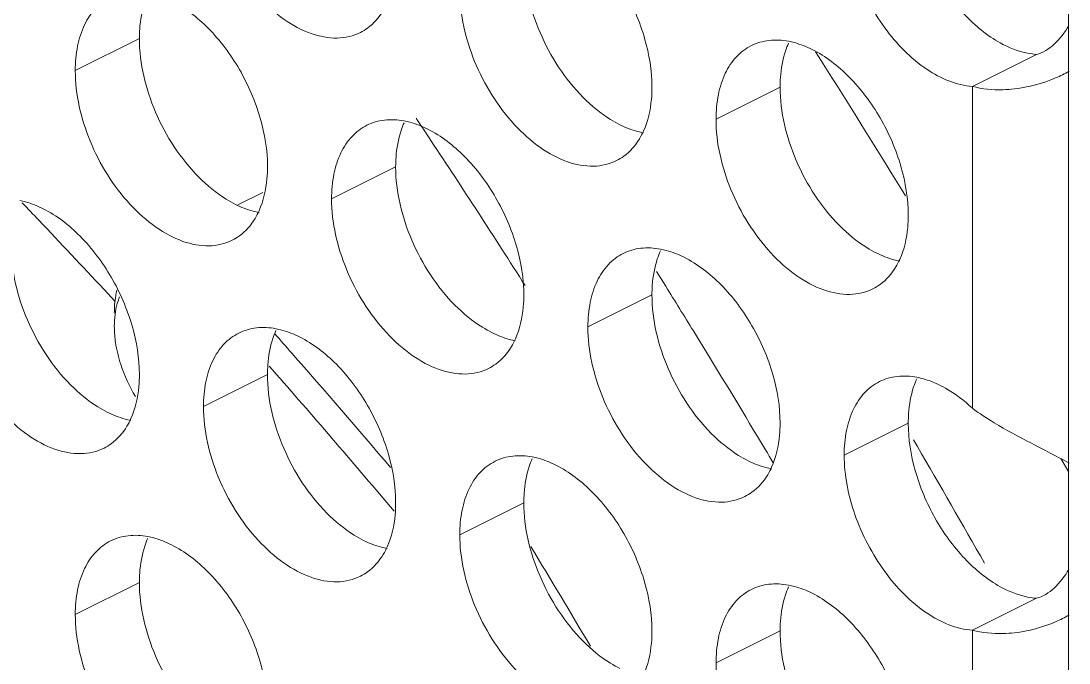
# Model space of a CAD drawing. Header units: millimetres. Extents: x 0 to 2524, y 0 to 1785.
# Drawn here: x 1890.66 to 1899.91, y 859.13 to 864.79 of the extents above; entities that cross this region are included whole.
import ezdxf

# ---------------------------------------------------------------- set-up
doc = ezdxf.new("R2010")
doc.units = ezdxf.units.MM
doc.header["$LTSCALE"] = 0.1
doc.layers.get('0').update_dxf_attribs({"lineweight": 13})
doc.layers.add('标注', color=251, linetype='Continuous', lineweight=9)

msp = doc.modelspace()

# ---------------------------------------------------------------- linework, layer by layer
msp.add_line((1899.9062, 886.4252), (1899.9062, 742.3186))
at = {"layer": '标注'}
for p, q in [((1891.7038, 864.6388), (1891.1381, 864.356)), ((1897.726, 864.4393), (1897.6735, 864.5221)), ((1899.6234, 864.4992), (1899.0577, 864.2164)), ((1897.3606, 864.2104), (1896.7949, 863.9275)), ((1899.0577, 861.376), (1899.0577, 864.2164)), ((1893.9665, 863.5074), (1893.4008, 863.2246)), ((1898.4669, 863.2494), (1898.4338, 863.3035)), ((1892.5731, 863.17), (1892.7951, 863.281)), ((1896.3504, 862.4528), (1896.2682, 862.5842)), ((1891.389, 862.426), (1891.4897, 862.3177)), ((1896.2293, 862.3761), (1895.6636, 862.0932)), ((1892.8798, 861.7139), (1892.8495, 861.7484)), ((1892.8351, 861.6731), (1892.2695, 861.3903)), ((1898.492, 861.2447), (1897.9263, 860.9619)), ((1898.5722, 861.0378), (1898.5369, 861.0982)), ((1899.9084, 860.8107), (1899.8389, 860.9323)), ((1895.0979, 860.5418), (1894.5322, 860.2589)), ((1893.9544, 860.467), (1893.922, 860.5053)), ((1891.7038, 859.8388), (1891.1381, 859.556)), ((1899.6234, 859.6992), (1899.0577, 859.4164)), ((1897.3606, 859.4104), (1896.7949, 859.1275)), ((1899.0577, 856.576), (1899.0577, 859.4164))]:
    msp.add_line(p, q, dxfattribs=at)
for centre, radius, start, end in [((1893.4522, 865.0983), 0.4532, 296.52559, 305.90341), ((1898.1051, 864.2993), 0.734, 155.87957, 161.78032), ((1820.5518, 815.5628), 91.3498, 31.507788, 32.347193), ((1894.711, 863.5964), 0.734, 155.87957, 161.78032), ((1825.6536, 818.2559), 82.3286, 33.535726, 33.700881), ((1825.2829, 818.0116), 82.7725, 32.477527, 33.534968), ((1895.7149, 863.9669), 0.4532, 296.52559, 305.90341), ((1829.1637, 804.5033), 85.0119, 43.511881, 43.656261), ((1828.6975, 804.0618), 85.654, 42.952773, 43.511367), ((1892.3208, 863.264), 0.4532, 296.52559, 305.90341), ((1896.9738, 862.465), 0.734, 155.87957, 161.78032), ((1897.9777, 862.8356), 0.4532, 296.52559, 305.90341), ((1823.6587, 817.0993), 85.6797, 31.650429, 31.960681), ((1892.4328, 862.1015), 0.9502, 180.05249, 184.98077), ((1893.5797, 861.7621), 0.734, 155.87957, 161.78032), ((1822.7442, 800.1992), 93.5157, 41.253498, 41.392251), ((1823.375, 816.9249), 86.0127, 30.922655, 31.650168), ((1822.0141, 799.5622), 94.4846, 40.443112, 41.251983), ((1892.8303, 862.1805), 1.3572, 197.96118, 211.16336), ((1894.5836, 862.1326), 0.4532, 296.52559, 305.90341), ((1821.898, 799.4538), 94.4179, 40.286504, 41.254919), ((1899.2355, 861.3339), 0.7329, 155.79553, 161.73903), ((1823.1486, 816.7888), 86.2769, 30.744562, 30.922953), ((1891.1894, 861.4297), 0.4532, 296.52559, 305.90341), ((1820.3502, 815.3564), 90.5841, 29.532576, 30.28479), ((1895.8424, 860.6307), 0.734, 155.87957, 161.78032), ((1896.8463, 861.0013), 0.4532, 296.52559, 305.90341), ((1892.4483, 859.9277), 0.734, 155.87957, 161.78032), ((1826.3954, 818.4105), 80.4432, 30.531015, 31.262027), ((1893.4522, 860.2983), 0.4532, 296.52559, 305.90341), ((1898.1051, 859.4993), 0.734, 155.87957, 161.78032)]:
    msp.add_arc(centre, radius, start, end, dxfattribs=at)
for points, knots in [([(1893.6546, 864.6928), (1893.592, 864.6616), (1893.4421, 864.6276), (1893.2043, 864.6754), (1892.9659, 864.806), (1892.6581, 865.0835), (1892.3721, 865.5462), (1892.2695, 865.9786), (1892.2695, 866.1903)], [0, 0, 0, 0, 0.090718, 0.191742, 0.308104, 0.439279, 0.725532, 1, 1, 1, 1]), ([(1899.3047, 864.6), (1899.188, 864.6644), (1898.9668, 864.8473), (1898.7118, 865.2017), (1898.5393, 865.6111), (1898.492, 865.9038), (1898.492, 866.0447)], [0, 0, 0, 0, 0.232183, 0.490902, 0.754575, 1, 1, 1, 1]), ([(1899.0577, 864.2164), (1898.9157, 864.2259), (1898.6102, 864.3608), (1898.2555, 864.731), (1898.0003, 865.2162), (1897.9263, 865.5839), (1897.9263, 865.7619)], [0, 0, 0, 0, 0.207992, 0.463273, 0.739832, 1, 1, 1, 1]), ([(1895.3807, 865.6739), (1895.5014, 865.6136), (1895.7319, 865.4332), (1895.9981, 865.0751), (1896.1792, 864.6564), (1896.2293, 864.3553), (1896.2293, 864.2104)], [0, 0, 0, 0, 0.229676, 0.488215, 0.753207, 1, 1, 1, 1]), ([(1895.6217, 864.1197), (1895.4601, 864.2825), (1895.2091, 864.6697), (1895.0979, 865.1202), (1895.0979, 865.3418)], [0, 0, 0, 0, 0.508684, 1, 1, 1, 1]), ([(1895.9173, 863.5614), (1895.8547, 863.5302), (1895.7048, 863.4962), (1895.467, 863.544), (1895.2286, 863.6746), (1894.9208, 863.9522), (1894.6348, 864.4149), (1894.5322, 864.8473), (1894.5322, 865.0589)], [0, 0, 0, 0, 0.090718, 0.191742, 0.308104, 0.439279, 0.725532, 1, 1, 1, 1]), ([(1891.1381, 864.356), (1891.1381, 864.4288), (1891.1501, 864.5678), (1891.2091, 864.7579), (1891.3085, 864.9101), (1891.4011, 864.9806), (1891.45, 865.005)], [0, 0, 0, 0, 0.289235, 0.54966, 0.782932, 1, 1, 1, 1]), ([(1891.9866, 864.9709), (1892.1073, 864.9106), (1892.3378, 864.7303), (1892.604, 864.3722), (1892.7851, 863.9535), (1892.8351, 863.6524), (1892.8351, 863.5074)], [0, 0, 0, 0, 0.229676, 0.488215, 0.753207, 1, 1, 1, 1]), ([(1891.7038, 864.6388), (1891.7038, 864.6672), (1891.7075, 864.7747), (1891.7263, 864.8821), (1891.7511, 864.9572)], [0, 0, 0, 0, 0.264225, 1, 1, 1, 1]), ([(1893.8919, 864.9529), (1893.8816, 864.93), (1893.8383, 864.846), (1893.7742, 864.7719), (1893.718, 864.7312)], [0, 0, 0, 0, 0.265525, 1, 1, 1, 1]), ([(1899.9098, 864.7536), (1899.8742, 864.6929), (1899.7957, 864.5887), (1899.6818, 864.5114), (1899.6234, 864.4992)], [0, 0, 0, 0, 0.540802, 1, 1, 1, 1]), ([(1892.2276, 863.4168), (1892.066, 863.5796), (1891.815, 863.9667), (1891.7038, 864.4173), (1891.7038, 864.6388)], [0, 0, 0, 0, 0.508684, 1, 1, 1, 1]), ([(1897.1068, 864.5765), (1897.1552, 864.6006), (1897.2652, 864.6324), (1897.3789, 864.6256), (1897.4358, 864.6147)], [0, 0, 0, 0, 0.482538, 1, 1, 1, 1]), ([(1897.4358, 864.6147), (1897.453, 864.6114), (1897.5246, 864.5948), (1897.5935, 864.5675), (1897.6435, 864.5425)], [0, 0, 0, 0, 0.238696, 1, 1, 1, 1]), ([(1899.6234, 864.4992), (1899.5974, 864.501), (1899.4863, 864.5161), (1899.38, 864.5586), (1899.3047, 864.6)], [0, 0, 0, 0, 0.232248, 1, 1, 1, 1]), ([(1896.7949, 863.9275), (1896.7949, 864.0004), (1896.8069, 864.1393), (1896.866, 864.3295), (1896.9653, 864.4817), (1897.0579, 864.5521), (1897.1068, 864.5765)], [0, 0, 0, 0, 0.289235, 0.54966, 0.782932, 1, 1, 1, 1]), ([(1897.3606, 864.2104), (1897.3606, 864.2388), (1897.3643, 864.3463), (1897.3831, 864.4537), (1897.408, 864.5288)], [0, 0, 0, 0, 0.264225, 1, 1, 1, 1]), ([(1897.6435, 864.5425), (1897.7641, 864.4822), (1897.9946, 864.3018), (1898.2608, 863.9438), (1898.442, 863.525), (1898.492, 863.224), (1898.492, 863.079)], [0, 0, 0, 0, 0.229676, 0.488215, 0.753207, 1, 1, 1, 1]), ([(1892.5232, 862.8585), (1892.4606, 862.8272), (1892.3107, 862.7933), (1892.0729, 862.841), (1891.8345, 862.9717), (1891.5267, 863.2492), (1891.2407, 863.7119), (1891.1381, 864.1443), (1891.1381, 864.356)], [0, 0, 0, 0, 0.090718, 0.191742, 0.308104, 0.439279, 0.725532, 1, 1, 1, 1]), ([(1899.9113, 864.3504), (1899.873, 864.3289), (1899.7208, 864.2536), (1899.5537, 864.2084), (1899.4287, 864.1944)], [0, 0, 0, 0, 0.258855, 1, 1, 1, 1]), ([(1896.2293, 864.2104), (1896.2293, 864.1748), (1896.2236, 864.0425), (1896.1943, 863.9099), (1896.1546, 863.8215)], [0, 0, 0, 0, 0.268874, 1, 1, 1, 1]), ([(1897.8844, 862.9884), (1897.7229, 863.1511), (1897.4719, 863.5383), (1897.3606, 863.9889), (1897.3606, 864.2104)], [0, 0, 0, 0, 0.508684, 1, 1, 1, 1]), ([(1899.4287, 864.1944), (1899.3955, 864.1907), (1899.2716, 864.182), (1899.1456, 864.1932), (1899.0577, 864.2164)], [0, 0, 0, 0, 0.268459, 1, 1, 1, 1]), ([(1895.9464, 863.8783), (1895.918, 863.8925), (1895.8001, 863.959), (1895.6946, 864.0463), (1895.6217, 864.1197)], [0, 0, 0, 0, 0.235002, 1, 1, 1, 1]), ([(1893.4008, 863.2246), (1893.4008, 863.2975), (1893.4128, 863.4364), (1893.4719, 863.6266), (1893.5712, 863.7788), (1893.6638, 863.8492), (1893.7127, 863.8736)], [0, 0, 0, 0, 0.289235, 0.54966, 0.782932, 1, 1, 1, 1]), ([(1893.7127, 863.8736), (1893.761, 863.8977), (1893.8711, 863.9294), (1893.9848, 863.9226), (1894.0417, 863.9118)], [0, 0, 0, 0, 0.482538, 1, 1, 1, 1]), ([(1894.0417, 863.9118), (1894.0589, 863.9085), (1894.1304, 863.8918), (1894.1994, 863.8646), (1894.2494, 863.8396)], [0, 0, 0, 0, 0.238696, 1, 1, 1, 1]), ([(1896.1541, 863.8061), (1896.1369, 863.8094), (1896.0653, 863.826), (1895.9964, 863.8533), (1895.9464, 863.8783)], [0, 0, 0, 0, 0.238696, 1, 1, 1, 1]), ([(1898.1801, 862.43), (1898.1175, 862.3988), (1897.9676, 862.3648), (1897.7298, 862.4126), (1897.4914, 862.5432), (1897.1836, 862.8208), (1896.8975, 863.2835), (1896.7949, 863.7159), (1896.7949, 863.9275)], [0, 0, 0, 0, 0.090718, 0.191742, 0.308104, 0.439279, 0.725532, 1, 1, 1, 1]), ([(1893.9665, 863.5074), (1893.9665, 863.5359), (1893.9702, 863.6433), (1893.989, 863.7507), (1894.0138, 863.8259)], [0, 0, 0, 0, 0.264225, 1, 1, 1, 1]), ([(1894.2494, 863.8396), (1894.37, 863.7792), (1894.6005, 863.5989), (1894.8667, 863.2408), (1895.0479, 862.8221), (1895.0979, 862.521), (1895.0979, 862.3761)], [0, 0, 0, 0, 0.229676, 0.488215, 0.753207, 1, 1, 1, 1]), ([(1896.1546, 863.8215), (1896.1443, 863.7986), (1896.1011, 863.7146), (1896.037, 863.6405), (1895.9807, 863.5998)], [0, 0, 0, 0, 0.265525, 1, 1, 1, 1]), ([(1892.8351, 863.5074), (1892.8351, 863.4718), (1892.8294, 863.3396), (1892.8002, 863.2069), (1892.7605, 863.1186)], [0, 0, 0, 0, 0.268874, 1, 1, 1, 1]), ([(1894.4903, 862.2854), (1894.3288, 862.4482), (1894.0778, 862.8354), (1893.9665, 863.2859), (1893.9665, 863.5074)], [0, 0, 0, 0, 0.508684, 1, 1, 1, 1]), ([(1892.5523, 863.1753), (1892.5239, 863.1895), (1892.406, 863.256), (1892.3005, 863.3434), (1892.2276, 863.4168)], [0, 0, 0, 0, 0.235002, 1, 1, 1, 1]), ([(1890.6475, 863.2088), (1890.6648, 863.2055), (1890.7363, 863.1889), (1890.8052, 863.1616), (1890.8552, 863.1366)], [0, 0, 0, 0, 0.238696, 1, 1, 1, 1]), ([(1894.786, 861.7271), (1894.7234, 861.6959), (1894.5734, 861.6619), (1894.3357, 861.7097), (1894.0972, 861.8403), (1893.7895, 862.1178), (1893.5034, 862.5805), (1893.4008, 863.013), (1893.4008, 863.2246)], [0, 0, 0, 0, 0.090718, 0.191742, 0.308104, 0.439279, 0.725532, 1, 1, 1, 1]), ([(1890.8552, 863.1366), (1890.9759, 863.0763), (1891.2064, 862.8959), (1891.4726, 862.5379), (1891.6538, 862.1192), (1891.7038, 861.8181), (1891.7038, 861.6731)], [0, 0, 0, 0, 0.229676, 0.488215, 0.753207, 1, 1, 1, 1]), ([(1892.76, 863.1031), (1892.7428, 863.1064), (1892.6712, 863.1231), (1892.6023, 863.1503), (1892.5523, 863.1753)], [0, 0, 0, 0, 0.238696, 1, 1, 1, 1]), ([(1892.7605, 863.1186), (1892.7502, 863.0957), (1892.707, 863.0117), (1892.6428, 862.9376), (1892.5866, 862.8969)], [0, 0, 0, 0, 0.265525, 1, 1, 1, 1]), ([(1898.492, 863.079), (1898.492, 863.0434), (1898.4863, 862.9111), (1898.4571, 862.7785), (1898.4174, 862.6901)], [0, 0, 0, 0, 0.268874, 1, 1, 1, 1]), ([(1898.2092, 862.7469), (1898.1807, 862.7611), (1898.0628, 862.8276), (1897.9573, 862.9149), (1897.8844, 862.9884)], [0, 0, 0, 0, 0.235002, 1, 1, 1, 1]), ([(1891.0962, 861.5825), (1890.9346, 861.7452), (1890.6836, 862.1324), (1890.5724, 862.583), (1890.5724, 862.8045)], [0, 0, 0, 0, 0.508684, 1, 1, 1, 1]), ([(1895.6636, 862.0932), (1895.6636, 862.1661), (1895.6756, 862.305), (1895.7346, 862.4952), (1895.834, 862.6474), (1895.9265, 862.7178), (1895.9755, 862.7422)], [0, 0, 0, 0, 0.289235, 0.54966, 0.782932, 1, 1, 1, 1]), ([(1895.9755, 862.7422), (1896.0238, 862.7663), (1896.1339, 862.7981), (1896.2475, 862.7913), (1896.3044, 862.7804)], [0, 0, 0, 0, 0.482538, 1, 1, 1, 1]), ([(1896.3044, 862.7804), (1896.3216, 862.7771), (1896.3932, 862.7605), (1896.4621, 862.7332), (1896.5121, 862.7082)], [0, 0, 0, 0, 0.238696, 1, 1, 1, 1]), ([(1898.4168, 862.6747), (1898.3996, 862.678), (1898.3281, 862.6946), (1898.2591, 862.7219), (1898.2092, 862.7469)], [0, 0, 0, 0, 0.238696, 1, 1, 1, 1]), ([(1896.2293, 862.3761), (1896.2293, 862.4045), (1896.2329, 862.5119), (1896.2518, 862.6194), (1896.2766, 862.6945)], [0, 0, 0, 0, 0.264225, 1, 1, 1, 1]), ([(1896.5121, 862.7082), (1896.6327, 862.6479), (1896.8633, 862.4675), (1897.1295, 862.1095), (1897.3106, 861.6907), (1897.3606, 861.3896), (1897.3606, 861.2447)], [0, 0, 0, 0, 0.229676, 0.488215, 0.753207, 1, 1, 1, 1]), ([(1898.4174, 862.6901), (1898.4071, 862.6673), (1898.3638, 862.5833), (1898.2997, 862.5091), (1898.2435, 862.4684)], [0, 0, 0, 0, 0.265525, 1, 1, 1, 1]), ([(1891.3919, 861.0241), (1891.3293, 860.9929), (1891.1793, 860.9589), (1890.9415, 861.0067), (1890.7031, 861.1373), (1890.3953, 861.4149), (1890.1093, 861.8776), (1890.0067, 862.31), (1890.0067, 862.5217)], [0, 0, 0, 0, 0.090718, 0.191742, 0.308104, 0.439279, 0.725532, 1, 1, 1, 1]), ([(1891.5045, 862.4168), (1891.5008, 862.4009), (1891.4875, 862.334), (1891.4826, 862.2656), (1891.4826, 862.2138)], [0, 0, 0, 0, 0.239288, 1, 1, 1, 1]), ([(1895.0979, 862.3761), (1895.0979, 862.3405), (1895.0922, 862.2082), (1895.063, 862.0756), (1895.0233, 861.9872)], [0, 0, 0, 0, 0.268874, 1, 1, 1, 1]), ([(1896.7531, 861.154), (1896.5915, 861.3168), (1896.3405, 861.704), (1896.2293, 862.1546), (1896.2293, 862.3761)], [0, 0, 0, 0, 0.508684, 1, 1, 1, 1]), ([(1891.5291, 862.3596), (1891.5212, 862.3407), (1891.4925, 862.2573), (1891.4826, 862.1682), (1891.4826, 862.1006)], [0, 0, 0, 0, 0.232447, 1, 1, 1, 1]), ([(1894.815, 862.044), (1894.7866, 862.0582), (1894.6687, 862.1247), (1894.5632, 862.212), (1894.4903, 862.2854)], [0, 0, 0, 0, 0.235002, 1, 1, 1, 1]), ([(1897.0487, 860.5957), (1896.9861, 860.5645), (1896.8362, 860.5305), (1896.5984, 860.5783), (1896.36, 860.7089), (1896.0522, 860.9865), (1895.7662, 861.4492), (1895.6636, 861.8816), (1895.6636, 862.0932)], [0, 0, 0, 0, 0.090718, 0.191742, 0.308104, 0.439279, 0.725532, 1, 1, 1, 1]), ([(1891.4861, 862.019), (1891.488, 861.9979), (1891.4982, 861.9109), (1891.5189, 861.8252), (1891.5393, 861.762)], [0, 0, 0, 0, 0.241904, 1, 1, 1, 1]), ([(1892.2695, 861.3903), (1892.2695, 861.4631), (1892.2815, 861.6021), (1892.3405, 861.7923), (1892.4399, 861.9445), (1892.5324, 862.0149), (1892.5814, 862.0393)], [0, 0, 0, 0, 0.289235, 0.54966, 0.782932, 1, 1, 1, 1]), ([(1892.5814, 862.0393), (1892.6297, 862.0634), (1892.7398, 862.0951), (1892.8534, 862.0883), (1892.9103, 862.0774)], [0, 0, 0, 0, 0.482538, 1, 1, 1, 1]), ([(1892.9103, 862.0774), (1892.9275, 862.0741), (1892.9991, 862.0575), (1893.068, 862.0303), (1893.118, 862.0053)], [0, 0, 0, 0, 0.238696, 1, 1, 1, 1]), ([(1893.118, 862.0053), (1893.2386, 861.9449), (1893.4692, 861.7646), (1893.7354, 861.4065), (1893.9165, 860.9878), (1893.9665, 860.6867), (1893.9665, 860.5418)], [0, 0, 0, 0, 0.229676, 0.488215, 0.753207, 1, 1, 1, 1]), ([(1895.0227, 861.9718), (1895.0055, 861.9751), (1894.9339, 861.9917), (1894.865, 862.019), (1894.815, 862.044)], [0, 0, 0, 0, 0.238696, 1, 1, 1, 1]), ([(1892.8351, 861.6731), (1892.8351, 861.7015), (1892.8388, 861.809), (1892.8576, 861.9164), (1892.8825, 861.9915)], [0, 0, 0, 0, 0.264225, 1, 1, 1, 1]), ([(1895.0233, 861.9872), (1895.013, 861.9643), (1894.9697, 861.8803), (1894.9056, 861.8062), (1894.8494, 861.7655)], [0, 0, 0, 0, 0.265525, 1, 1, 1, 1]), ([(1891.7038, 861.6731), (1891.7038, 861.6375), (1891.6981, 861.5053), (1891.6688, 861.3726), (1891.6291, 861.2843)], [0, 0, 0, 0, 0.268874, 1, 1, 1, 1]), ([(1893.3589, 860.4511), (1893.1974, 860.6139), (1892.9464, 861.001), (1892.8351, 861.4516), (1892.8351, 861.6731)], [0, 0, 0, 0, 0.508684, 1, 1, 1, 1]), ([(1898.2382, 861.6108), (1898.2868, 861.635), (1898.3974, 861.6669), (1898.5116, 861.6598), (1898.5688, 861.6488)], [0, 0, 0, 0, 0.482495, 1, 1, 1, 1]), ([(1898.5688, 861.6488), (1898.5829, 861.646), (1898.6411, 861.6328), (1898.6977, 861.6124), (1898.739, 861.5938)], [0, 0, 0, 0, 0.240479, 1, 1, 1, 1]), ([(1891.4209, 861.341), (1891.3925, 861.3552), (1891.2746, 861.4217), (1891.1691, 861.5091), (1891.0962, 861.5825)], [0, 0, 0, 0, 0.235002, 1, 1, 1, 1]), ([(1897.9263, 860.9619), (1897.9263, 861.0347), (1897.9383, 861.1737), (1897.9974, 861.3638), (1898.0967, 861.5161), (1898.1893, 861.5864), (1898.2382, 861.6108)], [0, 0, 0, 0, 0.289285, 0.549663, 0.782917, 1, 1, 1, 1]), ([(1898.492, 861.2447), (1898.492, 861.2732), (1898.4957, 861.3808), (1898.5145, 861.4884), (1898.5395, 861.5636)], [0, 0, 0, 0, 0.264302, 1, 1, 1, 1]), ([(1898.739, 861.5938), (1898.7667, 861.5814), (1898.8817, 861.5226), (1898.9855, 861.4433), (1899.0577, 861.376)], [0, 0, 0, 0, 0.235232, 1, 1, 1, 1]), ([(1893.6546, 859.8928), (1893.592, 859.8616), (1893.4421, 859.8276), (1893.2043, 859.8754), (1892.9659, 860.006), (1892.6581, 860.2835), (1892.3721, 860.7462), (1892.2695, 861.1786), (1892.2695, 861.3903)], [0, 0, 0, 0, 0.090718, 0.191742, 0.308104, 0.439279, 0.725532, 1, 1, 1, 1]), ([(1899.0577, 861.376), (1899.1196, 861.3304), (1899.3943, 861.1509), (1899.6923, 861.0125), (1899.9113, 860.8906)], [0, 0, 0, 0, 0.234709, 1, 1, 1, 1]), ([(1891.6286, 861.2688), (1891.6114, 861.2721), (1891.5398, 861.2887), (1891.4709, 861.316), (1891.4209, 861.341)], [0, 0, 0, 0, 0.238696, 1, 1, 1, 1]), ([(1891.6291, 861.2843), (1891.6189, 861.2614), (1891.5756, 861.1774), (1891.5115, 861.1033), (1891.4552, 861.0625)], [0, 0, 0, 0, 0.265525, 1, 1, 1, 1]), ([(1897.3606, 861.2447), (1897.3606, 861.2091), (1897.3549, 861.0768), (1897.3257, 860.9442), (1897.286, 860.8558)], [0, 0, 0, 0, 0.268874, 1, 1, 1, 1]), ([(1899.3047, 859.8), (1899.188, 859.8644), (1898.9668, 860.0473), (1898.7118, 860.4017), (1898.5393, 860.8111), (1898.492, 861.1038), (1898.492, 861.2447)], [0, 0, 0, 0, 0.232183, 0.490902, 0.754575, 1, 1, 1, 1]), ([(1897.0778, 860.9126), (1897.0494, 860.9268), (1896.9314, 860.9933), (1896.8259, 861.0806), (1896.7531, 861.154)], [0, 0, 0, 0, 0.235002, 1, 1, 1, 1]), ([(1894.5322, 860.2589), (1894.5322, 860.3318), (1894.5442, 860.4707), (1894.6032, 860.6609), (1894.7026, 860.8131), (1894.7952, 860.8835), (1894.8441, 860.9079)], [0, 0, 0, 0, 0.289235, 0.54966, 0.782932, 1, 1, 1, 1]), ([(1894.8441, 860.9079), (1894.8924, 860.932), (1895.0025, 860.9638), (1895.1162, 860.9569), (1895.173, 860.9461)], [0, 0, 0, 0, 0.482538, 1, 1, 1, 1]), ([(1895.173, 860.9461), (1895.1902, 860.9428), (1895.2618, 860.9262), (1895.3307, 860.8989), (1895.3807, 860.8739)], [0, 0, 0, 0, 0.238696, 1, 1, 1, 1]), ([(1897.2855, 860.8404), (1897.2683, 860.8437), (1897.1967, 860.8603), (1897.1278, 860.8876), (1897.0778, 860.9126)], [0, 0, 0, 0, 0.238696, 1, 1, 1, 1]), ([(1899.0577, 859.4164), (1898.9157, 859.4259), (1898.6102, 859.5608), (1898.2555, 859.931), (1898.0003, 860.4162), (1897.9263, 860.7839), (1897.9263, 860.9619)], [0, 0, 0, 0, 0.207992, 0.463273, 0.739832, 1, 1, 1, 1]), ([(1895.0979, 860.5418), (1895.0979, 860.5702), (1895.1016, 860.6776), (1895.1204, 860.785), (1895.1452, 860.8602)], [0, 0, 0, 0, 0.264225, 1, 1, 1, 1]), ([(1895.3807, 860.8739), (1895.5014, 860.8136), (1895.7319, 860.6332), (1895.9981, 860.2751), (1896.1792, 859.8564), (1896.2293, 859.5553), (1896.2293, 859.4104)], [0, 0, 0, 0, 0.229676, 0.488215, 0.753207, 1, 1, 1, 1]), ([(1897.286, 860.8558), (1897.2757, 860.8329), (1897.2324, 860.749), (1897.1683, 860.6748), (1897.1121, 860.6341)], [0, 0, 0, 0, 0.265525, 1, 1, 1, 1]), ([(1893.9665, 860.5418), (1893.9665, 860.5061), (1893.9608, 860.3739), (1893.9316, 860.2413), (1893.8919, 860.1529)], [0, 0, 0, 0, 0.268874, 1, 1, 1, 1]), ([(1895.6217, 859.3197), (1895.4601, 859.4825), (1895.2091, 859.8697), (1895.0979, 860.3202), (1895.0979, 860.5418)], [0, 0, 0, 0, 0.508684, 1, 1, 1, 1]), ([(1893.6837, 860.2096), (1893.6552, 860.2238), (1893.5373, 860.2904), (1893.4318, 860.3777), (1893.3589, 860.4511)], [0, 0, 0, 0, 0.235002, 1, 1, 1, 1]), ([(1891.45, 860.205), (1891.4983, 860.2291), (1891.6084, 860.2608), (1891.722, 860.254), (1891.7789, 860.2431)], [0, 0, 0, 0, 0.482538, 1, 1, 1, 1]), ([(1891.7789, 860.2431), (1891.7961, 860.2398), (1891.8677, 860.2232), (1891.9366, 860.1959), (1891.9866, 860.1709)], [0, 0, 0, 0, 0.238696, 1, 1, 1, 1]), ([(1895.9173, 858.7614), (1895.8547, 858.7302), (1895.7048, 858.6962), (1895.467, 858.744), (1895.2286, 858.8746), (1894.9208, 859.1522), (1894.6348, 859.6149), (1894.5322, 860.0473), (1894.5322, 860.2589)], [0, 0, 0, 0, 0.090718, 0.191742, 0.308104, 0.439279, 0.725532, 1, 1, 1, 1]), ([(1891.1381, 859.556), (1891.1381, 859.6288), (1891.1501, 859.7678), (1891.2091, 859.9579), (1891.3085, 860.1101), (1891.4011, 860.1806), (1891.45, 860.205)], [0, 0, 0, 0, 0.289235, 0.54966, 0.782932, 1, 1, 1, 1]), ([(1891.7038, 859.8388), (1891.7038, 859.8672), (1891.7075, 859.9747), (1891.7263, 860.0821), (1891.7511, 860.1572)], [0, 0, 0, 0, 0.264225, 1, 1, 1, 1]), ([(1891.9866, 860.1709), (1892.1073, 860.1106), (1892.3378, 859.9303), (1892.604, 859.5722), (1892.7851, 859.1535), (1892.8351, 858.8524), (1892.8351, 858.7074)], [0, 0, 0, 0, 0.229676, 0.488215, 0.753207, 1, 1, 1, 1]), ([(1893.8914, 860.1375), (1893.8741, 860.1407), (1893.8026, 860.1574), (1893.7337, 860.1846), (1893.6837, 860.2096)], [0, 0, 0, 0, 0.238696, 1, 1, 1, 1]), ([(1893.8919, 860.1529), (1893.8816, 860.13), (1893.8383, 860.046), (1893.7742, 859.9719), (1893.718, 859.9312)], [0, 0, 0, 0, 0.265525, 1, 1, 1, 1]), ([(1899.9098, 859.9536), (1899.8742, 859.8929), (1899.7957, 859.7887), (1899.6818, 859.7114), (1899.6234, 859.6992)], [0, 0, 0, 0, 0.540802, 1, 1, 1, 1]), ([(1892.2276, 858.6168), (1892.066, 858.7796), (1891.815, 859.1667), (1891.7038, 859.6173), (1891.7038, 859.8388)], [0, 0, 0, 0, 0.508684, 1, 1, 1, 1]), ([(1897.1068, 859.7765), (1897.1552, 859.8006), (1897.2652, 859.8324), (1897.3789, 859.8256), (1897.4358, 859.8147)], [0, 0, 0, 0, 0.482538, 1, 1, 1, 1]), ([(1897.4358, 859.8147), (1897.453, 859.8114), (1897.5246, 859.7948), (1897.5935, 859.7675), (1897.6435, 859.7425)], [0, 0, 0, 0, 0.238696, 1, 1, 1, 1]), ([(1899.6234, 859.6992), (1899.5974, 859.701), (1899.4863, 859.7161), (1899.38, 859.7586), (1899.3047, 859.8)], [0, 0, 0, 0, 0.232248, 1, 1, 1, 1]), ([(1896.7949, 859.1275), (1896.7949, 859.2004), (1896.8069, 859.3393), (1896.866, 859.5295), (1896.9653, 859.6817), (1897.0579, 859.7521), (1897.1068, 859.7765)], [0, 0, 0, 0, 0.289235, 0.54966, 0.782932, 1, 1, 1, 1]), ([(1897.3606, 859.4104), (1897.3606, 859.4388), (1897.3643, 859.5463), (1897.3831, 859.6537), (1897.408, 859.7288)], [0, 0, 0, 0, 0.264225, 1, 1, 1, 1]), ([(1897.6435, 859.7425), (1897.7641, 859.6822), (1897.9946, 859.5018), (1898.2608, 859.1438), (1898.442, 858.725), (1898.492, 858.424), (1898.492, 858.279)], [0, 0, 0, 0, 0.229676, 0.488215, 0.753207, 1, 1, 1, 1]), ([(1892.5232, 858.0585), (1892.4606, 858.0272), (1892.3107, 857.9933), (1892.0729, 858.041), (1891.8345, 858.1717), (1891.5267, 858.4492), (1891.2407, 858.9119), (1891.1381, 859.3443), (1891.1381, 859.556)], [0, 0, 0, 0, 0.090718, 0.191742, 0.308104, 0.439279, 0.725532, 1, 1, 1, 1]), ([(1899.9113, 859.5504), (1899.873, 859.5289), (1899.7208, 859.4536), (1899.5537, 859.4084), (1899.4287, 859.3944)], [0, 0, 0, 0, 0.258855, 1, 1, 1, 1]), ([(1896.2293, 859.4104), (1896.2293, 859.3748), (1896.2236, 859.2425), (1896.1943, 859.1099), (1896.1546, 859.0215)], [0, 0, 0, 0, 0.268874, 1, 1, 1, 1]), ([(1897.8844, 858.1884), (1897.7229, 858.3511), (1897.4719, 858.7383), (1897.3606, 859.1889), (1897.3606, 859.4104)], [0, 0, 0, 0, 0.508684, 1, 1, 1, 1]), ([(1899.4287, 859.3944), (1899.3955, 859.3907), (1899.2716, 859.382), (1899.1456, 859.3932), (1899.0577, 859.4164)], [0, 0, 0, 0, 0.268459, 1, 1, 1, 1]), ([(1895.9464, 859.0783), (1895.918, 859.0925), (1895.8001, 859.159), (1895.6946, 859.2463), (1895.6217, 859.3197)], [0, 0, 0, 0, 0.235002, 1, 1, 1, 1]), ([(1898.1801, 857.63), (1898.1175, 857.5988), (1897.9676, 857.5648), (1897.7298, 857.6126), (1897.4914, 857.7432), (1897.1836, 858.0208), (1896.8975, 858.4835), (1896.7949, 858.9159), (1896.7949, 859.1275)], [0, 0, 0, 0, 0.090718, 0.191742, 0.308104, 0.439279, 0.725532, 1, 1, 1, 1])]:
    msp.add_open_spline(points, degree=3, knots=knots, dxfattribs=at)

doc.saveas('drawing.dxf')
